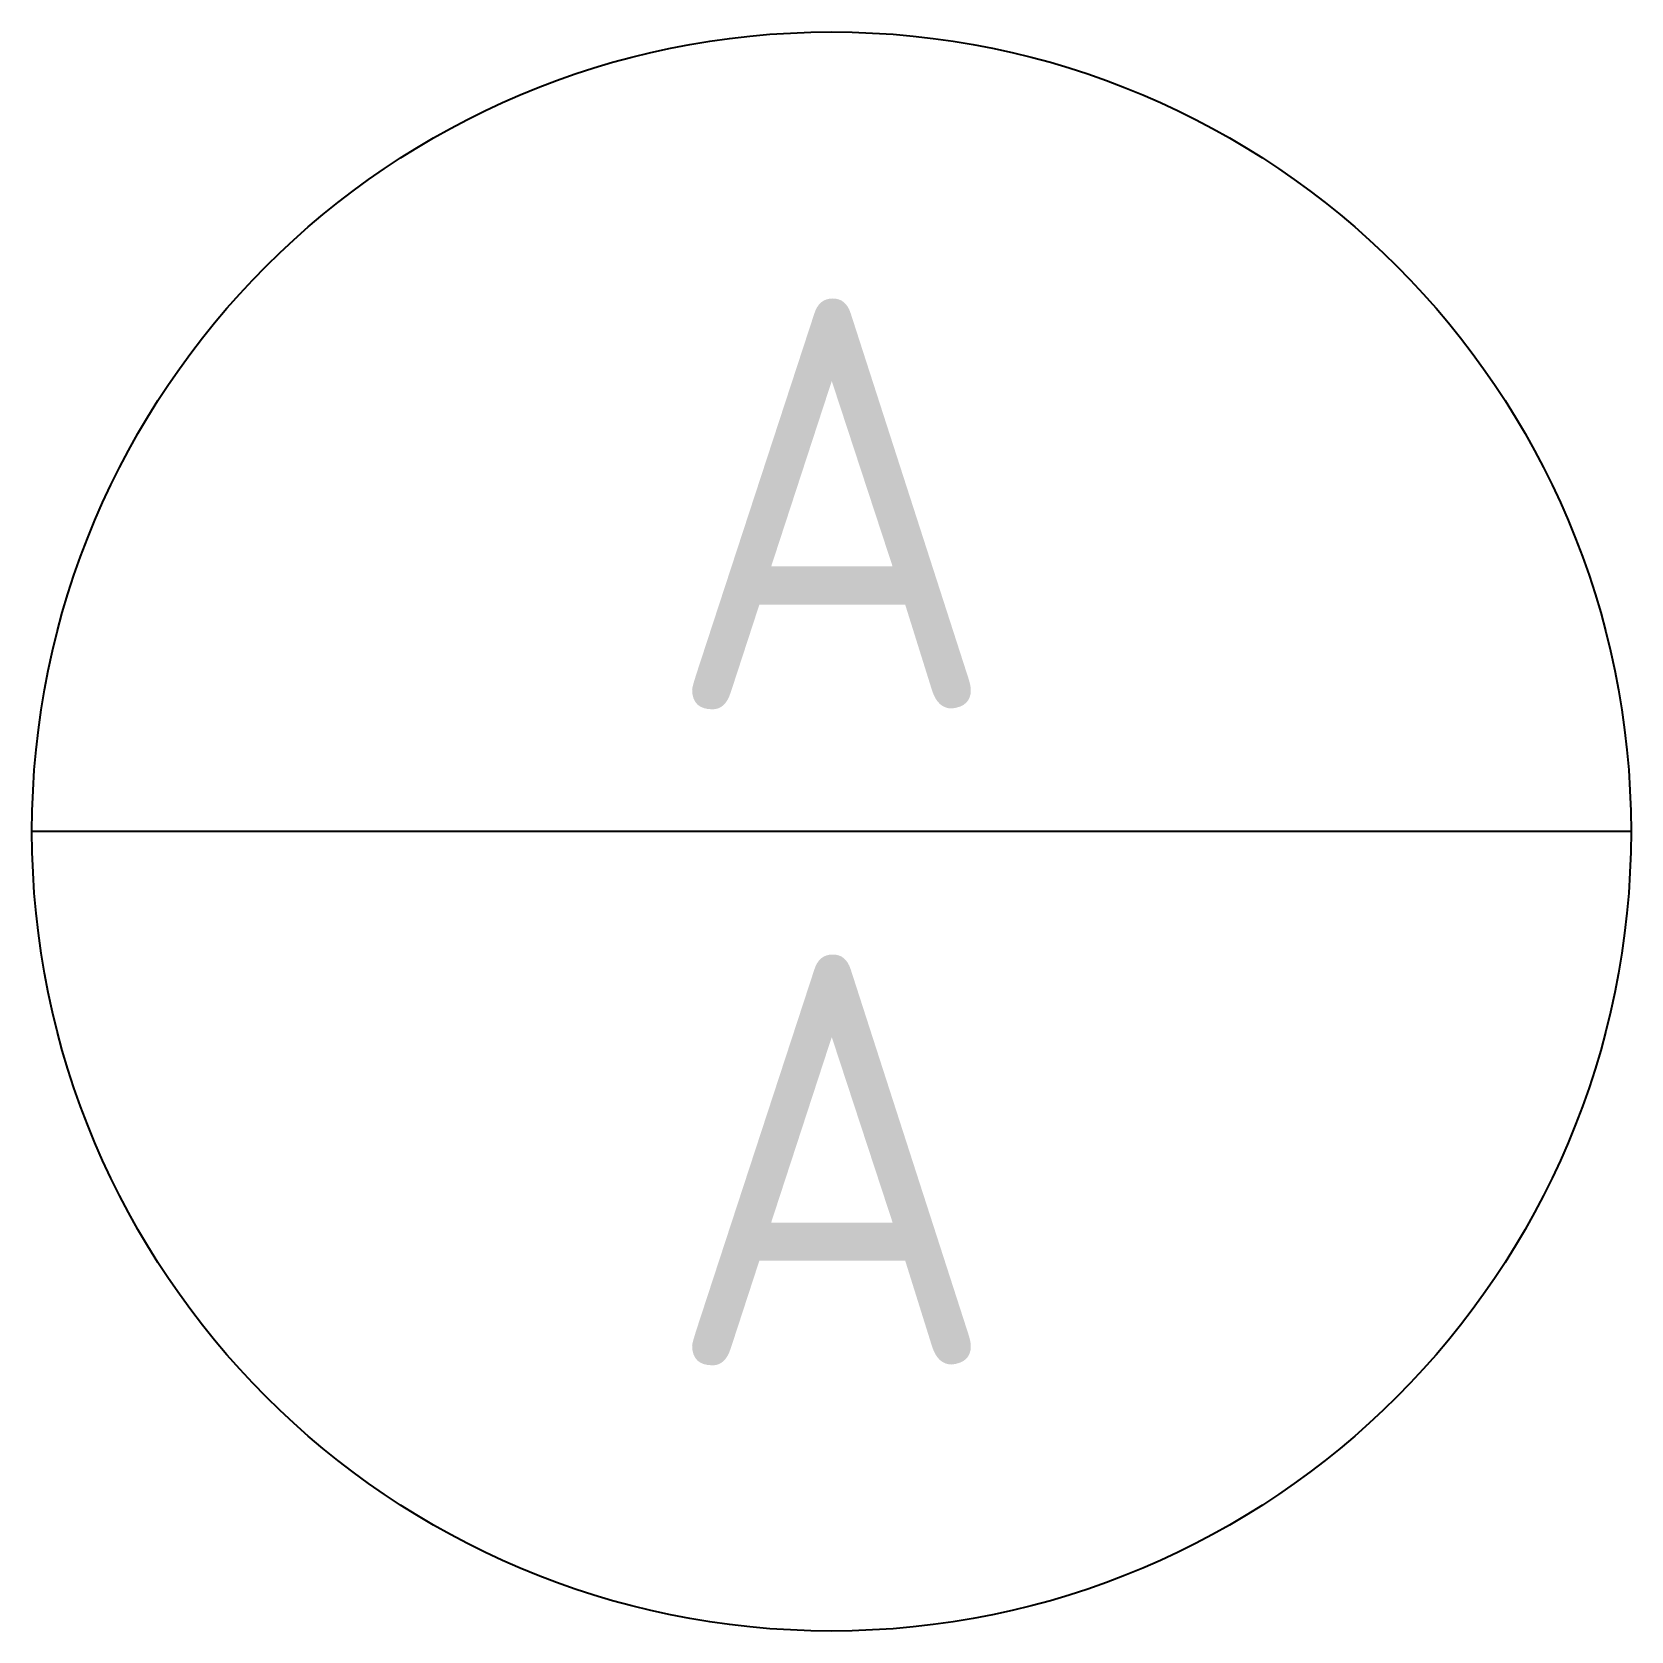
# Model space of a CAD drawing. Header units: millimetres. Extents: x 102.78 to 112.53, y 103.03 to 112.78.
import ezdxf
from ezdxf.enums import TextEntityAlignment as Align

# ---------------------------------------------------------------- set-up
doc = ezdxf.new("R2010")
doc.units = ezdxf.units.MM
doc.header["$PDMODE"] = 35
doc.header["$PDSIZE"] = -2
doc.layers.add('00.1-SYMBOLS', color=3, linetype='Continuous')
doc.styles.add('Latin', font='isocp.shx')

# ---------------------------------------------------------------- blocks, each defined once
blk = doc.blocks.new('PH_GRPBLK')
at = {"layer": 'DEFPOINTS', "color": 0}
blk.add_point((0, 0), dxfattribs=at)

msp = doc.modelspace()

# ---------------------------------------------------------------- linework, layer by layer
at = {"layer": '00.1-SYMBOLS'}
msp.add_line((112.532, 107.9082), (102.782, 107.9082), dxfattribs=at)
msp.add_circle((107.657, 107.9082), 4.875, dxfattribs=at)

# ---------------------------------------------------------------- block references
at = {"layer": '00.1-SYMBOLS', "color": 2}
msp.add_blockref('PH_GRPBLK', (112.532, 107.9082), dxfattribs=at)

# ---------------------------------------------------------------- texts
at = {"layer": '00.1-SYMBOLS', "color": 2, "style": 'Latin'}
msp.add_text('A', height=2.5, dxfattribs=at).set_placement((107.657, 107.9082), align=Align.BOTTOM_CENTER)
msp.add_text('A', height=2.5, dxfattribs=at).set_placement((107.657, 107.1582), align=Align.TOP_CENTER)

doc.saveas('drawing.dxf')
